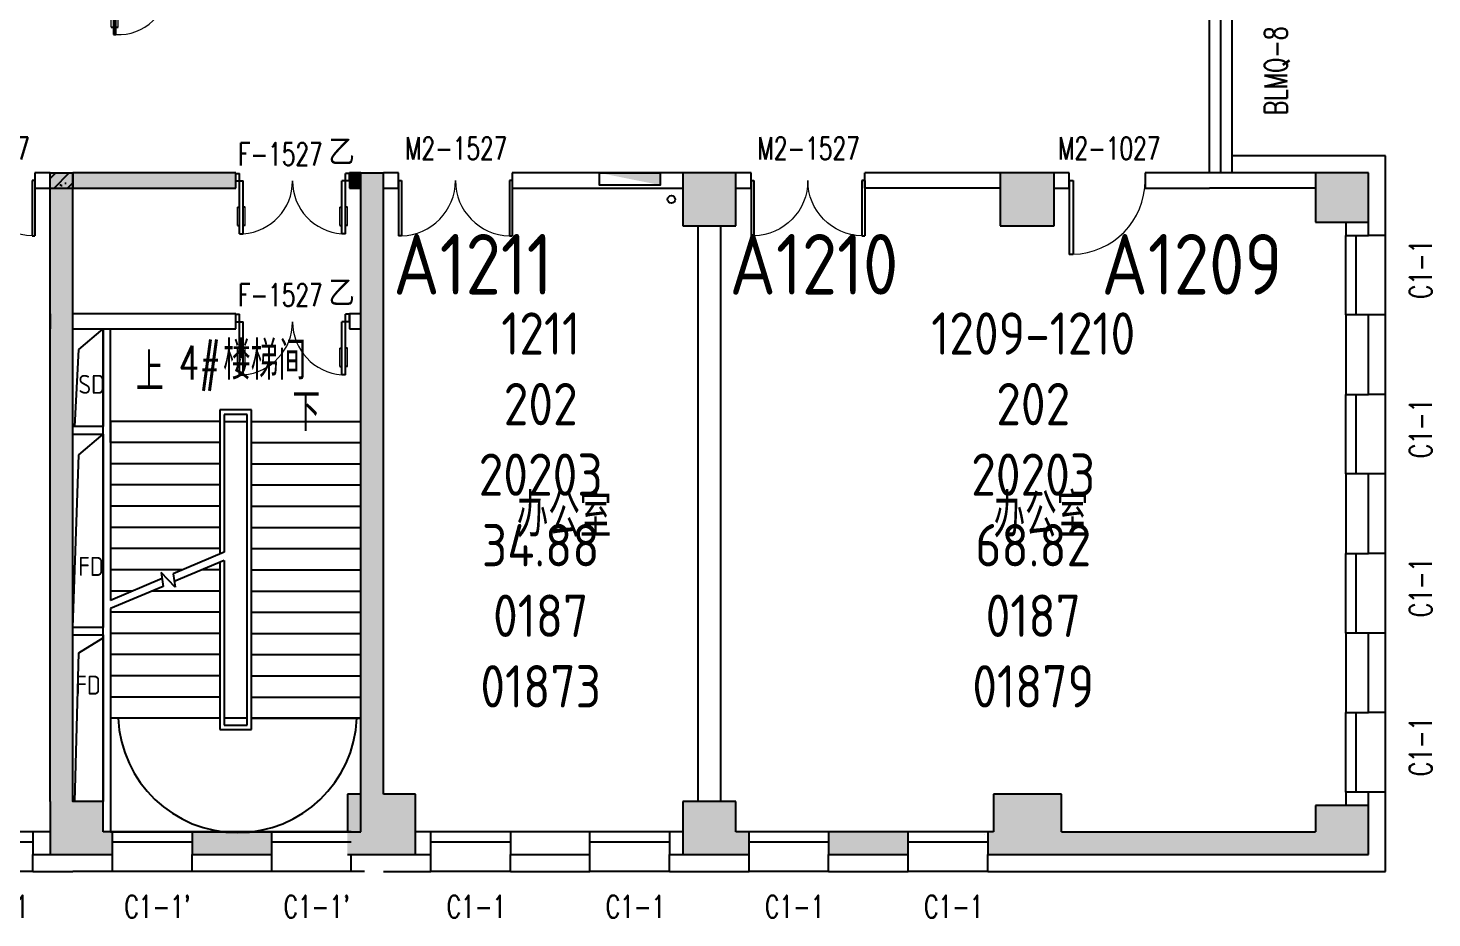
# Model space of a CAD drawing. Extents: x 1762714 to 1838512, y 310267 to 413040.
# Drawn here: x 1819986 to 1838512, y 379567 to 391316 of the extents above; entities that cross this region are included whole.
import ezdxf
from ezdxf.enums import TextEntityAlignment as Align

# ---------------------------------------------------------------- set-up
doc = ezdxf.new("R2010")
doc.units = 0
doc.header["$LTSCALE"] = 1000
doc.header["$MEASUREMENT"] = 0
for name, color, linetype in [('body', 30, 'Continuous'), ('name', 1, 'Continuous'), ('RM$', 5, 'Continuous'), ('RM$TXT', 5, 'Continuous'), ('消防', 222, 'Continuous')]:
    doc.layers.add(name, color=color, linetype=linetype)
doc.styles.add('-宋体', font='GBENOR.shx', dxfattribs={"bigfont": 'GBCBIG.shx'})
doc.styles.add('_TCH_DIM', font='SIMPLEX', dxfattribs={"bigfont": 'GBCBIG'})
doc.styles.add('_TCH_WINDOW', font='txt.shx', dxfattribs={"height": 3.5, "bigfont": 'hztxt.shx'})
doc.styles.get("Standard").update_dxf_attribs({"font": 'gbenor.shx', "bigfont": 'gbcbig.shx'})

# ---------------------------------------------------------------- blocks, each defined once
blk = doc.blocks.new('cde')
at = {"layer": '消防'}
blk.add_hatch(color=256, dxfattribs=at).paths.add_polyline_path([(-873426.7166632321, -271674.3896962288), (-874226.7166632321, -271674.3896962288), (-873426.7166632321, -271834.3896962288)])
blk.add_lwpolyline([(-874226.7166632321, -271674.3896962288), (-873426.7166632321, -271674.3896962288), (-873426.7166632321, -271834.3896962288), (-874226.7166632321, -271834.3896962288)], close=True, dxfattribs=at)
blk = doc.blocks.new('fw1')
at = {"layer": 'body'}
for p, q in [((2130576.117992153, 441598.7255563992), (2130896.233800372, 441869.8533196236)), ((2130522.940359688, 440579.8533190503), (2130576.117992153, 441598.7255563992)), ((2130896.477159505, 440579.8533190503), (2130496.477159519, 440579.8533190503)), ((2130576.117992153, 440208.7255558259), (2130896.233800372, 440479.8533190503)), ((2130496.632026659, 437929.8533190481), (2130576.117992153, 440208.7255558259)), ((2130576.361351296, 437594.9506695878), (2130896.477159505, 437789.8533184769)), ((2130523.143435055, 435629.8533179993), (2130576.361351296, 437594.9506695878)), ((2130896.680234872, 435629.8533179993), (2130496.680234886, 435629.8533179993)), ((2130896.680234872, 435629.8533179993), (2130496.680234886, 435629.8533179993))]:
    blk.add_line(p, q, dxfattribs=at)
for points in [[(2130496.428951303, 441869.8533201182), (2130896.274084148, 441869.8533201182), (2130896.261495458, 440579.8533190503), (2130496.489482406, 440579.8533190503)], [(2130496.428951303, 440479.8533195448), (2130896.274084148, 440479.8533195448), (2130896.262381095, 437929.8533190481), (2130496.632026659, 437929.8533190481)], [(2130496.632026659, 437829.8533190481), (2130896.477159505, 437829.8533190481), (2130896.464570825, 435629.8533179993), (2130496.692557773, 435629.8533179993)]]:
    blk.add_lwpolyline(points, close=True, dxfattribs=at)
at = {"layer": 'name', "style": '-宋体'}
for s, p in [('SD', (2130569.824426177, 441013.6379023389)), ('FD', (2130569.824426177, 438609.5244112324)), ('FD', (2130531.139461616, 437041.9833071227))]:
    blk.add_text(s, height=250, dxfattribs=at).set_placement(p)
blk = doc.blocks.new('$WINLIB2D$00000004')
for p, q in [((-0.5, 0.5), (0.5, 0.5)), ((-0.5, 0.2405796575893152), (0.5, 0.2405796575893152)), ((-0.4999999999999999, -0.5), (0.5, -0.5))]:
    blk.add_line(p, q)
blk = doc.blocks.new('$DorLib2D$00000001')
for p, q in [((0.45, 0.9750000000000001), (0.5000000000000002, 0.9750000000000001)), ((0.45, 0), (0.45, 0.9750000000000001)), ((0.5, 0), (0.5, 0.9750000000000001)), ((0.5, 0), (0.45, 0))]:
    blk.add_line(p, q)
at = {"lineweight": 13}
blk.add_arc((0.475, 0), 0.975, 91.4692835813538, 180, dxfattribs=at)
blk = doc.blocks.new('$DorLib2D$00000002')
for p, q in [((-0.5, -5.684341886080802e-17), (-0.5000000000000007, 0.4875)), ((-0.4750000000000007, 0.4875), (-0.5000000000000007, 0.4875)), ((-0.475, -2.842170943040401e-17), (-0.4750000000000007, 0.4875)), ((0.475, -2.842170943040401e-17), (0.4750000000000007, 0.4875)), ((0.4750000000000007, 0.4875), (0.5000000000000007, 0.4875)), ((0.5, -5.684341886080802e-17), (0.5000000000000007, 0.4875)), ((-0.5, -5.684341886080802e-17), (-0.475, -2.842170943040401e-17)), ((0.5, -5.684341886080802e-17), (0.475, -2.842170943040401e-17))]:
    blk.add_line(p, q)
at = {"lineweight": 13}
for centre, start, end in [((-0.4875, -4.263256414560601e-17), 0, 88.53071641864632), ((0.4875, -4.263256414560601e-17), 91.4692835813537, 180)]:
    blk.add_arc(centre, 0.4875, start, end, dxfattribs=at)
blk = doc.blocks.new('$DorLib2D$00000009')
at = {"lineweight": 13}
for p, q in [((0.3780038555081039, 0.7821568824082694), (0.3780038555081039, 0.6235084014994398)), ((0.4889811710523202, 0.7821568824082694), (0.4889811710523202, 0.6235084014994398))]:
    blk.add_line(p, q, dxfattribs=at)
for p, q in [((0.4128784780300046, 0.7821568824082695), (0.3780038555081039, 0.7821568824082694)), ((0.4128784780300046, 0.9052619659617922), (0.4128784780300046, 0.08070055595349494)), ((0.4541065485304194, 0.9052619659617922), (0.4128784780300046, 0.9052619659617922)), ((0.4541065485304194, 0.08070055595349494), (0.4541065485304194, 0.9052619659617922)), ((0.4889811710523202, 0.7821568824082694), (0.4541065485304194, 0.7821568824082695)), ((0.4128784780300046, 0.6235084014994399), (0.3780038555081039, 0.6235084014994398)), ((0.4889811710523202, 0.6235084014994398), (0.4541065485304194, 0.6235084014994399)), ((-0.4941390729791224, 0.08070055595349494), (-0.4529110024787076, 0.08070055595349494)), ((-0.4941390729791224, -0.001755585047334795), (-0.4941390729791224, 0.08070055595349494)), ((-0.4529110024787076, 0.08070055595349494), (-0.4529110024787076, 0.03947248545308008)), ((-0.4529110024787076, 0.03947248545308008), (-0.4116829319782927, 0.03947248545308008)), ((-0.4116829319782927, 0.03947248545308008), (-0.4116829319782927, -0.001755585047334795)), ((0.4128784780300046, 0.08070055595349494), (0.4541065485304194, 0.08070055595349494)), ((0.4541065485304194, 0.03947248545308008), (0.4128784780300046, 0.03947248545308008)), ((0.4128784780300046, 0.03947248545308008), (0.4128784780300046, -0.001755585047334795)), ((0.4953346190308343, 0.08070055595349494), (0.4541065485304194, 0.08070055595349494)), ((0.4541065485304194, 0.08070055595349494), (0.4541065485304194, 0.03947248545308008)), ((0.4953346190308343, -0.001755585047334795), (0.4953346190308343, 0.08070055595349494)), ((-0.4941390729791224, -0.001755585047334795), (-0.4941390729791224, -0.001755585047334795)), ((-0.4116829319782927, -0.001755585047334795), (-0.4941390729791224, -0.001755585047334795)), ((0.4128784780300046, -0.001755585047334795), (0.4953346190308343, -0.001755585047334795)), ((0.4953346190308343, -0.001755585047334795), (0.4953346190308343, -0.001755585047334795))]:
    blk.add_line(p, q)
blk.add_arc((0.3716497624938499, 0.08173193500353383), 0.8245614100082972, 87.13397114007623, 180.0716668053313, dxfattribs=at)
blk = doc.blocks.new('$DorLib2D$00000011')
at = {"lineweight": 13}
for p, q in [((-0.4833333268732257, 0.3962051976975873), (-0.4833333268732233, 0.2345635206386193)), ((-0.41666666020649, 0.3962051976975873), (-0.41666666020649, 0.2345635206386193)), ((0.4166666731276766, 0.3962051976975873), (0.4166666731276741, 0.2345635206386193)), ((0.4833333397944098, 0.3962051976975873), (0.4833333397944074, 0.2345635206386193))]:
    blk.add_line(p, q, dxfattribs=at)
for p, q in [((-0.4833333268732257, 0.3962051976975873), (-0.466666660206538, 0.3962051976975872)), ((-0.4666666602065375, 0.4708801651422996), (-0.46666666020654, -0.06245316819156697)), ((-0.4666666602065375, 0.4708801651422996), (-0.4333333268731733, 0.4708801651422999)), ((-0.4333333268731733, 0.4708801651422999), (-0.4333333268731709, 0.004213498475166344)), ((-0.41666666020649, 0.3962051976975873), (-0.4333333268731729, 0.3962051976975873)), ((0.4166666731276766, 0.3962051976975873), (0.4333333397943595, 0.3962051976975873)), ((0.4333333397943598, 0.4708801651422999), (0.4333333397943574, 0.004213498475166344)), ((0.4666666731277241, 0.4708801651422996), (0.4333333397943598, 0.4708801651422999)), ((0.4666666731277241, 0.4708801651422996), (0.4666666731277265, -0.06245316819156697)), ((0.4833333397944098, 0.3962051976975873), (0.4666666731277244, 0.3962051976975872)), ((-0.4833333268732233, 0.2345635206386193), (-0.4666666602065386, 0.2345635206386192)), ((-0.41666666020649, 0.2345635206386193), (-0.4333333268731721, 0.2345635206386192)), ((0.4166666731276741, 0.2345635206386193), (0.4333333397943586, 0.2345635206386192)), ((0.4833333397944074, 0.2345635206386193), (0.4666666731277251, 0.2345635206386192)), ((-0.4999999935399067, 0.004213498475166344), (-0.4333333268731709, 0.004213498475166344)), ((-0.4999999935399042, 0.004213498475176044), (-0.4999999935399067, -0.06245316819156697)), ((0.5000000064610932, 0.004213498475166344), (0.4333333397943574, 0.004213498475166344)), ((0.5000000064610907, 0.004213498475176044), (0.5000000064610932, -0.06245316819156697)), ((-0.4999999935399067, -0.06245316819156697), (-0.46666666020654, -0.06245316819156697)), ((0.5000000064610932, -0.06245316819156697), (0.4666666731277265, -0.06245316819156697))]:
    blk.add_line(p, q)
for centre, start, end in [((-0.46666666020654, 0.004213498475166344), 0, 85.90395624184767), ((0.4666666731277265, 0.004213498475166344), 94.09604375815232, 180)]:
    blk.add_arc(centre, 0.4666666666671332, start, end, dxfattribs=at)

msp = doc.modelspace()

# ---------------------------------------------------------------- hatches: boundary and pattern name
at = {"layer": 'body'}
h = msp.add_hatch(dxfattribs=at)
h.set_pattern_fill('钢筋混凝土', color=256, scale=50, style=0)
h.set_pattern_definition([(45, (0, 252673.2525773842), (-88.38834764831843, 88.38834764831844), []), (49.99999999999999, (0, 252673.2525773842), (358.6300913003767, -31.37606749129755), [37.5, -412.5]), (355, (0, 252673.2525773842), (-69.3756668065, 376.0960668500059), [30, -330]), (100.4514, (29.88584, 252670.6379073842), (289.2546908570108, 344.7197710304768), [31.870095, -350.571056]), (46.18420000000001, (0, 252773.2525773842), (533.6205243128222, -82.75950716450905), [56.25, -618.75]), (96.6356, (44.4683725, 252766.3559238842), (467.3313527743517, 487.0589354502209), [47.805144, -525.8565]), (351.1842, (0, 252773.2525773842), (467.3309725668136, 487.0593004626623), [45, -495]), (21, (50, 252748.2525773842), (298.4535260592309, -201.3094453326694), [37.5, -412.5]), (326.0000000000001, (50, 252748.2525773842), (121.6576659607909, 362.5750225234265), [30, -330]), (71.4514, (74.8711165, 252731.4767743842), (420.111314290745, 161.2652483549762), [31.870095, -350.571056]), (37.50000000000001, (0, 252673.2525773842), (6.079927658645334, 166.4469269156558), [0, -326, 0, -335, 0, -331.25]), (7.499999999999999, (0, 252673.2525773842), (131.5347687210743, 197.2058559411801), [0, -191, 0, -318.5, 0, -126.25]), (327.5, (-111.5, 252673.2525773842), (266.9112180862045, -11.2774358671899), [0, -125, 0, -390, 0, -517.5]), (317.5, (-161.5, 252673.2525773842), (291.5930846711931, 50.05249116615882), [0, -162.5, 0, -259, 0, -367.5])])
h.paths.add_polyline_path([(1820575.565563876, 389203.4190350764), (1820575.565563878, 389403.4190350472), (1820275.565563878, 389403.4190350472), (1820275.565563876, 389203.4190350764)])
for points in [[(1820275.56556387, 387443.4112221176), (1820575.56556387, 387443.4112221176), (1820575.56556387, 389403.4112223287), (1820275.56556387, 389403.4112223287)], [(1820575.565563851, 389203.4112223297), (1822725.565563965, 389203.4112223318), (1822725.565563965, 389403.4112223305), (1820575.565563851, 389403.4112223297)], [(1824375.565563875, 389403.4112223288), (1824225.565564003, 389403.4112223302), (1824225.565564003, 389203.4112223315), (1824375.565563875, 389203.4112223288)], [(1824375.565563872, 381203.4229417723), (1824675.565563872, 381203.4229417723), (1824675.565563876, 389403.4190351096), (1824375.565563879, 389403.4190351096)], [(1828625.565563785, 388703.4034096688), (1829325.565563785, 388703.4034096688), (1829325.565563785, 389403.4112221684), (1828625.565563785, 389403.4112221684)], [(1832816.044009038, 388703.4034101219), (1833525.565564012, 388703.4034101219), (1833525.565564012, 389403.4190351384), (1832816.044009038, 389403.4190351384)], [(1836975.596813993, 388753.4190355917), (1837675.565563993, 388753.4190355917), (1837675.565563993, 389403.4190350712), (1836975.596813993, 389403.4190350712)], [(1820275.56556387, 387343.4112221176), (1820575.56556387, 387343.4112221176), (1820575.56556387, 387443.4112221176), (1820275.56556387, 387443.4112221176)], [(1820275.56556414, 381103.4112225747), (1820575.56556387, 381103.4112225747), (1820575.56556387, 387343.4112221176), (1820275.56556387, 387343.4112221176)], [(1820275.56556414, 380403.4112217956), (1820975.565564021, 380403.4112217956), (1820975.565564021, 381103.4112225747), (1820275.56556414, 381103.4112225747)], [(1824200.534313866, 380403.4190351398), (1825100.534313866, 380403.4190351398), (1825100.534313866, 381203.4229417723), (1824200.534313866, 381203.4229417723)], [(1828625.565563886, 380403.4112223383), (1829325.565563886, 380403.4112223383), (1829325.565563886, 381103.4034098374), (1828625.565563886, 381103.4034098374)], [(1832725.549938866, 380403.4034101219), (1833625.549938866, 380403.4034101219), (1833625.549938866, 381203.4229417723), (1832725.549938866, 381203.4229417723)], [(1836975.596813993, 380403.4190350726), (1837675.565563993, 380403.4190350726), (1837675.565563993, 381053.4190355854), (1836975.596813993, 381053.4190355854)], [(1820975.565564021, 380703.4346608009), (1820975.565564021, 380403.4346608008), (1821100.565563965, 380403.4346608002), (1821100.565563965, 380703.4346608003)], [(1823200.565563914, 380703.4346608003), (1822150.565563965, 380703.4346608003), (1822150.565563965, 380403.4346608002), (1823200.565563914, 380403.4346608002)], [(1829325.565563886, 380703.4190350769), (1829325.565563886, 380403.4190350759), (1829500.565564118, 380403.4190350755), (1829500.565564118, 380703.419035077)], [(1830550.565564117, 380403.4190350755), (1831600.565564041, 380403.4190350756), (1831600.565564041, 380703.419035077), (1830550.565564117, 380703.419035077)], [(1832725.549938866, 380403.4190350758), (1832725.549938866, 380703.419035077), (1832650.565564041, 380703.419035077), (1832650.565564041, 380403.4190350756)], [(1836975.596813993, 380403.4190350726), (1836975.596813993, 380703.4190350767), (1833625.549938866, 380703.4190350767), (1833625.549938866, 380403.4190350767)]]:
    msp.add_hatch(color=256, dxfattribs=at).paths.add_polyline_path(points)

# ---------------------------------------------------------------- linework, layer by layer
for p, q in [((1835575.565564, 389403.4190351401), (1835575.565564, 391803.419035078)), ((1835725.565564003, 389403.4190351383), (1835725.565564003, 391803.419035078)), ((1835875.565563995, 389403.4190351366), (1835875.565563995, 391803.419035078)), ((1837900.56556398, 389628.4190351157), (1835875.565563995, 389628.419035139)), ((1837900.56556398, 388578.4190354632), (1837900.56556398, 389628.4190351157)), ((1820275.565563876, 389403.4190350743), (1820075.565563889, 389403.4190350758)), ((1820075.565563889, 389403.4190350758), (1820075.565563889, 389203.4190350767)), ((1820275.565563876, 389203.4190350764), (1820275.565563878, 389403.4190350472)), ((1820275.565563878, 389403.4190350472), (1820575.565563878, 389403.4190350472)), ((1820275.56556387, 387443.4112221176), (1820275.56556387, 389403.4112223287)), ((1820275.56556387, 389403.4112223287), (1820575.56556387, 389403.4112223287)), ((1820575.565563876, 389203.4190350764), (1820575.565563878, 389403.4190350472)), ((1820575.56556387, 387443.4112221176), (1820575.56556387, 389403.4112223287)), ((1822725.565563965, 389403.4112223305), (1820575.565563851, 389403.4112223297)), ((1820575.565563851, 389403.4112223297), (1820575.565563851, 389203.4112223297)), ((1822725.565563965, 389203.4112223318), (1822725.565563965, 389403.4112223305)), ((1824375.565563875, 389403.4112223288), (1824225.565564003, 389403.4112223302)), ((1824225.565564003, 389403.4112223302), (1824225.565564003, 389203.4112223315)), ((1824375.565563873, 381203.4229417641), (1824375.565563879, 389403.4190351096)), ((1824375.565563879, 389403.4190351096), (1824675.565563876, 389403.4190351096)), ((1824375.565563875, 389203.4112223288), (1824375.565563875, 389403.4112223288)), ((1824875.565563851, 389403.4190351081), (1824675.565563876, 389403.4190351096)), ((1824675.565563871, 381203.4229417641), (1824675.565563876, 389403.4190351096)), ((1824875.565563851, 389203.4190351076), (1824875.565563851, 389403.4190351081)), ((1828625.565563796, 389403.4190351123), (1826375.56556385, 389403.4190351082)), ((1826375.56556385, 389403.4190351082), (1826375.56556385, 389203.4190351089)), ((1829325.565563785, 389403.4112221684), (1828625.565563785, 389403.4112221684)), ((1828625.565563785, 389403.4112221684), (1828625.565563785, 388703.4034096688)), ((1829325.565563785, 388703.4034096688), (1829325.565563785, 389403.4112221684)), ((1829526.049497974, 389403.4112220568), (1829325.565563949, 389403.4112220724)), ((1829526.049497974, 389203.4112220568), (1829526.049497974, 389403.4112220568)), ((1832816.044009058, 389403.4190351664), (1831026.049497987, 389403.4190350749)), ((1831026.049497987, 389203.4190350758), (1831026.049497987, 389403.4190350749)), ((1833525.565564012, 389403.4190351384), (1832816.044009038, 389403.4190351384)), ((1832816.044009038, 389403.4190351384), (1832816.044009038, 388703.4034101219)), ((1833726.049498051, 389403.4190351593), (1833525.565563997, 389403.4190351553)), ((1833525.565564012, 388703.4034101219), (1833525.565564012, 389403.4190351384)), ((1833726.049498049, 389203.4190351623), (1833726.049498051, 389403.4190351593)), ((1835575.565563999, 389403.419035134), (1834726.049498013, 389403.4190351479)), ((1834726.049498013, 389403.4190351479), (1834726.049498011, 389203.4190351507)), ((1836975.596814015, 389403.419035124), (1835575.565563999, 389403.419035134)), ((1837675.565563993, 389403.4190350712), (1836975.596813993, 389403.4190350712)), ((1836975.596813993, 389403.4190350712), (1836975.596813993, 388753.4190355917)), ((1837675.565563993, 388753.4190355917), (1837675.565563993, 389403.4190350712)), ((1820075.565563889, 389203.4190350767), (1820275.565563876, 389203.4190350764)), ((1820275.565563876, 389203.4190350764), (1820575.565563876, 389203.4190350764)), ((1820575.565563851, 389203.4112223297), (1822725.565563965, 389203.4112223318)), ((1824225.565564003, 389203.4112223315), (1824375.565563875, 389203.4112223288)), ((1824675.565563876, 389203.4190351064), (1824875.565563851, 389203.4190351076)), ((1826375.56556385, 389203.4190351089), (1828625.565563796, 389203.4190351076)), ((1829325.565563949, 389203.4112220527), (1829526.049497974, 389203.4112220568)), ((1832816.044009058, 389203.4190351655), (1831026.049497987, 389203.4190350758)), ((1833525.565563997, 389203.419035169), (1833726.049498049, 389203.4190351623)), ((1834726.049498011, 389203.4190351507), (1835575.565563997, 389203.419035134)), ((1836975.596814015, 389203.4190351015), (1835575.565563997, 389203.419035134)), ((1828625.565563785, 388703.4034096688), (1829325.565563785, 388703.4034096688)), ((1828825.565563785, 388703.4034096668), (1828825.565563886, 381103.4034098354)), ((1829125.565563785, 388703.4034096708), (1829125.565563886, 381103.4034098394)), ((1832816.044009038, 388703.4034101219), (1833525.565564012, 388703.4034101219)), ((1836975.596813993, 388753.4190355917), (1837675.565563993, 388753.4190355917)), ((1837375.565563984, 388753.4190356161), (1837375.56556398, 388578.4190354632)), ((1837675.565563983, 388578.4190354632), (1837675.565563997, 388753.4190356161)), ((1837375.56556398, 388578.4190354632), (1837675.565563983, 388578.4190354632)), ((1837900.56556398, 388578.4190354632), (1837675.565563981, 388578.4190354632)), ((1820275.565563933, 387543.4112221176), (1820275.565563965, 387543.4112222111)), ((1820275.565563933, 387543.4112221176), (1820275.565563933, 387343.4112221176)), ((1820275.56556387, 387343.4112221176), (1820275.56556387, 387443.4112221176)), ((1822725.565563965, 387543.4112221255), (1820575.565563965, 387543.411222118)), ((1820575.56556387, 387343.4112221176), (1820575.56556387, 387443.4112221176)), ((1822725.565563965, 387343.4112221195), (1822725.565563965, 387543.4112221255)), ((1824375.565563875, 387543.4112221176), (1824225.565563965, 387543.4112221254)), ((1824225.565563965, 387543.4112221254), (1824225.565563965, 387343.4112221192)), ((1824375.565563875, 387343.4112221176), (1824375.565563875, 387543.4112221176)), ((1837675.565563983, 387528.4190354632), (1837375.56556398, 387528.4190354632)), ((1837375.56556398, 387528.4190354632), (1837375.56556398, 386478.4190354887)), ((1837675.565563983, 386478.4190354887), (1837675.565563983, 387528.4190354632)), ((1837900.56556398, 387528.4190354632), (1837675.565563981, 387528.4190354632)), ((1837900.56556398, 386478.4190354887), (1837900.56556398, 387528.4190354632)), ((1820275.565563871, 381103.4112225669), (1820275.56556387, 387343.4112221176)), ((1820275.565563933, 387343.4112221176), (1820275.565563965, 387343.4112219963)), ((1820575.565563866, 381103.4112225669), (1820575.56556387, 387343.4112221176)), ((1820575.565563965, 387343.4112221182), (1822725.565563965, 387343.4112221195)), ((1820975.454001488, 380703.4346600425), (1820975.370412949, 387343.4112205836)), ((1821075.626094891, 385843.4034089929), (1821075.626094899, 387343.4112215637)), ((1821075.626094899, 385843.4034080526), (1821075.626094907, 387343.4112206234)), ((1821075.626094901, 385843.4034080132), (1821075.626094908, 387343.4112205839)), ((1824225.565563965, 387343.4112221192), (1824375.565563875, 387343.4112221176)), ((1837375.56556398, 386478.4190354887), (1837675.565563983, 386478.4190354887)), ((1837900.56556398, 386478.4190354887), (1837675.565563981, 386478.4190354887)), ((1822935.565563874, 386273.4112217387), (1822515.56556387, 386273.4112217386)), ((1822515.56556387, 386273.4112217386), (1822515.565563864, 384370.9521538654)), ((1822935.565563875, 382053.4112218124), (1822935.565563874, 386273.4112217387)), ((1821075.56556387, 386123.4112217722), (1821075.565563872, 383759.0279582911)), ((1822515.565563864, 386123.4112217789), (1821075.56556387, 386123.4112217722)), ((1822875.565563868, 386213.4112217386), (1822575.565563875, 386213.4112217386)), ((1822575.565563875, 386213.4112217386), (1822575.565563876, 384396.4489953525)), ((1822575.56556387, 386123.4112217727), (1822575.565563871, 384396.4489953504)), ((1822575.56556387, 386123.4112217727), (1822875.565563872, 386123.4112217728)), ((1822875.56556387, 382113.4112218123), (1822875.565563868, 386213.4112217386)), ((1822875.565563872, 382203.4112217728), (1822875.565563872, 386123.4112217728)), ((1822935.565563876, 386123.4112217731), (1824375.565563872, 386123.4112217728)), ((1824375.565563872, 382203.4112217728), (1824375.565563872, 386123.4112217728)), ((1822515.565563864, 385843.4112217585), (1821075.56556387, 385843.4112217722)), ((1822935.565563876, 385843.4112217731), (1824375.565563872, 385843.4112217728)), ((1822515.565563864, 385563.4112217586), (1821075.56556387, 385563.4112217722)), ((1822935.565563876, 385563.4112217731), (1824375.565563872, 385563.4112217728)), ((1837675.565563983, 385428.4190354632), (1837375.56556398, 385428.4190354632)), ((1837375.56556398, 385428.4190354632), (1837375.56556398, 384378.4190354632)), ((1837675.565563983, 384378.4190354632), (1837675.565563983, 385428.4190354632)), ((1837900.56556398, 385428.4190354632), (1837675.565563981, 385428.4190354632)), ((1837900.56556398, 384378.4190354632), (1837900.56556398, 385428.4190354632)), ((1822515.565563864, 385283.4112217585), (1821075.56556387, 385283.4112217722)), ((1822935.565563876, 385283.4112217731), (1824375.565563872, 385283.4112217728)), ((1822515.565563864, 385003.4112217789), (1821075.565563871, 385003.4112217722)), ((1822935.565563876, 385003.4112217731), (1824375.565563872, 385003.4112217728)), ((1822515.565563864, 384723.4112217789), (1821075.565563871, 384723.4112217722)), ((1822935.565563877, 384723.4112217731), (1824375.565563872, 384723.4112217728)), ((1822515.565563864, 384443.4112217788), (1821075.565563871, 384443.4112217722)), ((1822935.565563877, 384443.4112217731), (1824375.565563872, 384443.4112217728)), ((1822575.565563872, 384396.4489953495), (1821901.022676987, 384109.8037776872)), ((1822575.565563872, 384287.7944852355), (1821915.47197738, 384007.2894595914)), ((1822515.565563864, 384262.2976437526), (1822515.565563871, 382053.4112218122)), ((1822575.565563871, 384287.7944852386), (1822575.565563872, 382203.4112217727)), ((1822575.565563876, 384287.7944852407), (1822575.565563876, 382113.4112218122)), ((1837375.56556398, 384378.4190354632), (1837675.565563983, 384378.4190354632)), ((1837900.56556398, 384378.4190354632), (1837675.565563981, 384378.4190354632)), ((1822027.173465013, 384163.4112217739), (1821075.565563871, 384163.4112217722)), ((1821754.025919199, 384047.3378938258), (1821075.565563871, 383759.0279582995)), ((1821925.92627017, 383933.1187601204), (1821742.408683633, 384129.7593918041)), ((1821742.408683633, 384129.7593918041), (1821768.475219592, 383944.823575729)), ((1821901.022676987, 384109.8037776872), (1821925.92627017, 383933.1187601204)), ((1822515.565563864, 384163.4112217789), (1822282.862806441, 384163.4112217752)), ((1822935.565563877, 384163.4112217731), (1824375.565563872, 384163.4112217728)), ((1821768.475219592, 383944.823575729), (1821075.565563871, 383650.373448175)), ((1821368.268321361, 383883.4112217751), (1821075.565563871, 383883.4112217722)), ((1822515.565563865, 383883.4112217788), (1821623.957662756, 383883.4112217763)), ((1822935.565563877, 383883.4112217731), (1824375.565563872, 383883.4112217728)), ((1821075.565563872, 383650.3734481893), (1821075.565563872, 382203.4112217722)), ((1822515.565563865, 383603.4112217585), (1821075.565563871, 383603.4112217722)), ((1822935.565563877, 383603.4112217731), (1824375.565563872, 383603.4112217728)), ((1822515.565563865, 383323.4112217585), (1821075.565563871, 383323.4112217722)), ((1822935.565563877, 383323.4112217731), (1824375.565563872, 383323.4112217728)), ((1837675.565563983, 383328.4190354632), (1837375.56556398, 383328.4190354632)), ((1837375.56556398, 383328.4190354632), (1837375.56556398, 382278.4190354632)), ((1837675.565563983, 382278.4190354632), (1837675.565563983, 383328.4190354632)), ((1837900.56556398, 383328.4190354632), (1837675.565563981, 383328.4190354632)), ((1837900.56556398, 382278.4190354632), (1837900.56556398, 383328.4190354632)), ((1822515.565563865, 383043.4112217789), (1821075.565563871, 383043.4112217722)), ((1822935.565563877, 383043.4112217731), (1824375.565563872, 383043.4112217728)), ((1822515.565563865, 382763.4112217789), (1821075.565563871, 382763.4112217722)), ((1822935.565563877, 382763.4112217731), (1824375.565563872, 382763.4112217728)), ((1822515.565563865, 382483.4112217789), (1821075.565563872, 382483.4112217722)), ((1822935.565563878, 382483.4112217731), (1824375.565563872, 382483.4112217728)), ((1822515.565563865, 382203.4112217789), (1821075.565563872, 382203.4112217722)), ((1821075.565563872, 382203.4112217722), (1821075.565563872, 380703.4112217722)), ((1822515.565563865, 382203.4112217705), (1821075.565563872, 382203.4112217722)), ((1822875.565563874, 382203.4112217678), (1822575.565563877, 382203.4112217705)), ((1822935.565563878, 382203.4112217731), (1824375.565563872, 382203.4112217728)), ((1824375.565563872, 382203.4112217734), (1822935.565563878, 382203.4112217679)), ((1824375.565563872, 380703.4112217734), (1824375.565563872, 382203.4112217734)), ((1837375.56556398, 382278.4190354632), (1837675.565563983, 382278.4190354632)), ((1837900.56556398, 382278.4190354632), (1837675.565563981, 382278.4190354632)), ((1822515.565563871, 382053.4112218122), (1822935.565563875, 382053.4112218124)), ((1822575.565563876, 382113.4112218122), (1822875.56556387, 382113.4112218123)), ((1820275.56556414, 381103.4112225747), (1820275.56556412, 380934.3029552513)), ((1820975.565564021, 381103.4112225747), (1820575.565563869, 381103.4112225669)), ((1820975.565563995, 380703.4346608053), (1820975.565564021, 381103.4112225747)), ((1824375.565563873, 381203.4229417641), (1824200.534313866, 381203.4229417723)), ((1824200.534313866, 381203.4229417723), (1824200.534313852, 380703.4346607975)), ((1825100.534313866, 381203.4229417723), (1824675.565563874, 381203.4229417641)), ((1825100.534313866, 380403.4190351398), (1825100.534313866, 381203.4229417723)), ((1829325.565563886, 381103.4034098374), (1828625.565563886, 381103.4034098374)), ((1828625.565563886, 381103.4034098374), (1828625.565563886, 380403.4112223383)), ((1829325.565563861, 380703.4190350763), (1829325.565563886, 381103.4034098374)), ((1833625.549938866, 381203.4229417723), (1832725.549938866, 381203.4229417723)), ((1832725.549938866, 381203.4229417723), (1832725.549938869, 380703.4190350815)), ((1833625.549938838, 380703.4190350783), (1833625.549938866, 381203.4229417723)), ((1837675.565563983, 381228.4190354632), (1837375.56556398, 381228.4190354632)), ((1837375.56556398, 381228.4190354632), (1837375.565563958, 381053.4190356238)), ((1837675.56556401, 381053.4190356238), (1837675.565563983, 381228.4190354632)), ((1837900.56556398, 381228.4190354632), (1837675.565563981, 381228.4190354632)), ((1837900.56556398, 380178.4190350737), (1837900.56556398, 381228.4190354632)), ((1820275.56556412, 380934.3029552513), (1820275.56556414, 380403.4112217956)), ((1837675.565563993, 381053.4190355854), (1836975.596813993, 381053.4190355854)), ((1836975.596813993, 381053.4190355854), (1836975.596813962, 380703.4190350758)), ((1837675.565563993, 380403.4190350726), (1837675.565563993, 381053.4190355854)), ((1820275.56556412, 380703.419035083), (1820050.565564041, 380703.4190350744)), ((1820050.565564041, 380703.4190350744), (1820050.565564041, 380403.4190350774)), ((1821100.565563965, 380703.4346608003), (1820975.565563995, 380703.4346607961)), ((1821075.565563872, 380703.4112217722), (1824375.565563872, 380703.4112217734)), ((1821100.565563965, 380403.4346608002), (1821100.565563965, 380703.4346608003)), ((1823200.565563914, 380703.4346608003), (1822150.565563965, 380703.4346608003)), ((1822150.565563965, 380703.4346608003), (1822150.565563965, 380403.4346608002)), ((1823200.565563914, 380403.4346608002), (1823200.565563914, 380703.4346608003)), ((1825300.565564245, 380703.4190350762), (1825100.534313841, 380703.4190350953)), ((1825300.565564245, 380403.4190350746), (1825300.565564245, 380703.4190350762)), ((1827400.565564194, 380703.4190350763), (1826350.56556427, 380703.4190350763)), ((1826350.56556427, 380703.4190350763), (1826350.56556427, 380403.4190350747)), ((1827400.565564194, 380403.4190350747), (1827400.565564194, 380703.4190350763)), ((1828625.565563903, 380703.4190350721), (1828450.565564194, 380703.4190350763)), ((1828450.565564194, 380703.4190350763), (1828450.565564194, 380403.4190350747)), ((1829500.565564118, 380703.419035077), (1829325.565563861, 380703.4190351)), ((1829500.565564118, 380403.4190350755), (1829500.565564118, 380703.419035077)), ((1831600.565564041, 380703.419035077), (1830550.565564117, 380703.419035077)), ((1830550.565564117, 380703.419035077), (1830550.565564117, 380403.4190350755)), ((1831600.565564041, 380403.4190350756), (1831600.565564041, 380703.419035077)), ((1832725.549938869, 380703.4190350532), (1832650.565564041, 380703.419035077)), ((1832650.565564041, 380703.419035077), (1832650.565564041, 380403.4190350756)), ((1833625.549938838, 380703.4190350816), (1836975.596813962, 380703.4190350695)), ((1820050.565564041, 380403.4190350774), (1820275.56556412, 380403.4190350981)), ((1820050.565564041, 380178.4190350788), (1820050.565564041, 380403.4190350766)), ((1820275.56556414, 380403.4112217956), (1820975.565564021, 380403.4112217956)), ((1820975.565563995, 380403.4346608099), (1821100.565563965, 380403.4346608002)), ((1820975.565564021, 380403.4112217956), (1820975.565563995, 380403.4346608017)), ((1821100.565563965, 380178.4346608061), (1821100.565563965, 380403.4346608031)), ((1822150.565563965, 380403.4346608002), (1823200.565563914, 380403.4346608002)), ((1822150.565563965, 380178.4346608061), (1822150.565563965, 380403.4346608031)), ((1823200.565563914, 380178.4346608061), (1823200.565563914, 380403.4346608031)), ((1824200.534313852, 380403.4346607964), (1824200.534313866, 380403.4190351398)), ((1824200.534313866, 380403.4190351398), (1825100.534313866, 380403.4190351398)), ((1824250.565563914, 380178.4346608061), (1824250.565563956, 380403.4190351411)), ((1825100.534313841, 380403.4190350866), (1825300.565564245, 380403.4190350746)), ((1825300.565564245, 380178.4190350716), (1825300.565564245, 380403.4190350766)), ((1826350.56556427, 380403.4190350747), (1827400.565564194, 380403.4190350747)), ((1826350.56556427, 380178.4190350716), (1826350.56556427, 380403.4190350766)), ((1827400.565564194, 380178.4190350717), (1827400.565564194, 380403.4190350766)), ((1828450.565564194, 380403.4190350747), (1828625.565563903, 380403.419035051)), ((1828450.565564194, 380178.4190350717), (1828450.565564194, 380403.4190350766)), ((1828625.565563886, 380403.4112223383), (1828625.579206829, 380403.4112223602)), ((1828625.579206829, 380403.4112223602), (1829325.565563886, 380403.4112223383)), ((1829325.565563861, 380403.4190350952), (1829500.565564118, 380403.4190350755)), ((1829500.565564118, 380178.4190350799), (1829500.565564118, 380403.4190350767)), ((1830550.565564117, 380403.4190350755), (1831600.565564041, 380403.4190350756)), ((1830550.565564117, 380178.4190350799), (1830550.565564117, 380403.4190350767)), ((1831600.565564041, 380178.4190350799), (1831600.565564041, 380403.4190350767)), ((1832650.565564041, 380403.4190350756), (1832725.549938869, 380403.4190350342)), ((1832650.565564041, 380178.4190350799), (1832650.565564041, 380403.4190350767)), ((1832725.549938869, 380403.4190350799), (1832725.549938866, 380403.4034101219)), ((1832725.549938866, 380403.4034101219), (1833625.549938866, 380403.4034101219)), ((1833625.549938866, 380403.4034101219), (1833625.549938838, 380403.4190350706)), ((1833625.549938838, 380403.4190350749), (1836975.596813962, 380403.4190350736)), ((1836975.596813993, 380403.4190350726), (1837675.565563993, 380403.4190350726)), ((1820050.565564041, 380178.4190350788), (1820575.56556398, 380178.4190350766)), ((1821100.565563965, 380178.4346608061), (1820575.565563879, 380178.4346608031)), ((1823200.565563914, 380178.4346608061), (1822150.565563965, 380178.4346608061)), ((1824425.56556398, 380178.4346608031), (1824250.565563914, 380178.4346608061)), ((1824675.565563706, 380178.4190350766), (1825300.565564245, 380178.4190350716)), ((1826350.56556427, 380178.4190350716), (1827400.565564194, 380178.4190350717)), ((1828450.565564194, 380178.4190350717), (1828975.565563785, 380178.4190350766)), ((1828975.565563785, 380178.4190350766), (1829500.565564118, 380178.4190350799)), ((1830550.565564117, 380178.4190350799), (1831600.565564041, 380178.4190350799)), ((1832650.565564041, 380178.4190350799), (1833175.549938866, 380178.4190350767)), ((1833175.549938866, 380178.4190350767), (1837900.56556398, 380178.4190350737))]:
    msp.add_line(p, q, dxfattribs=at)
for points in [[(1821566.902053293, 386274.5053675298, 0, 0, 0), (1821566.902053293, 385191.8451652214, 120, 0, 0), (1821566.902053293, 384741.8451652214, 0, 0, 0)], [(1823616.902053295, 385843.4112217724, 0, 0, 0), (1823616.902053294, 381515.0443785439, 0, 0, 0), (1821466.902053294, 381515.0443785439, 0, 0, 0), (1821466.902053294, 383900.9216853643, 120, 0, 0), (1821466.902053294, 384350.9216853643, 0, 0, 0)]]:
    msp.add_lwpolyline(points, format="xyseb", dxfattribs=at)
at = {"layer": 'body', "linetype": 'Continuous'}
msp.add_arc((1822750.565563876, 382270.3855113044), 1576.423342710419, 182.4349420193413, 357.5650579739826, dxfattribs=at)
at = {"layer": 'RM$', "const_width": 1}
for points in [[(1812475.565564186, 389203.4112220527), (1812475.565564022, 388703.4034095729), (1812275.565564021, 388703.4034095729), (1812275.565564022, 381103.4112227736), (1812475.565564022, 381103.4112227736), (1812475.565564056, 380703.4190350038), (1820275.565564129, 380703.419035083), (1820275.565563876, 389203.4190350764)], [(1824675.565563876, 389203.4190351064), (1824675.565563874, 381203.4229417641), (1825100.534313866, 381203.4229417723), (1825100.534313841, 380703.4190350953), (1828625.565563886, 380703.4190350721), (1828625.565563886, 381103.4034098374), (1828825.565563886, 381103.4034098374), (1828825.565563785, 388703.4034096688), (1828625.565563785, 388703.4034096688), (1828625.565563785, 389203.4190351076)], [(1829325.565563949, 389203.4112220527), (1829325.565563785, 388703.4034096688), (1829125.565563785, 388703.4034096688), (1829125.565563886, 381103.4034098394), (1829325.565563886, 381103.4034098374), (1829325.565563861, 380703.4190351), (1832725.549938869, 380703.4190350815), (1832725.549938866, 381203.4229417723), (1833625.549938866, 381203.4229417723), (1833625.549938838, 380703.4190350816), (1836975.596813962, 380703.4190350695), (1836975.596813993, 381053.4190355854), (1837375.565563958, 381053.4190356238), (1837375.565563984, 388753.4190356161), (1836975.596813993, 388753.4190355917), (1836975.596813993, 389203.4190351015), (1833525.565564012, 389203.419035169), (1833525.565564012, 388703.4034101219), (1832816.044009038, 388703.4034101219), (1832816.044009038, 389203.4190351655)]]:
    msp.add_lwpolyline(points, close=True, dxfattribs=at)
at = {"layer": '消防', "linetype": 'Continuous'}
msp.add_circle((1828475.565573942, 389053.4034094171), 50, dxfattribs=at)

# ---------------------------------------------------------------- block references
at = {"layer": 'body'}
for name, p, xscale, yscale, zscale, rotation in [('$DorLib2D$00000009', (1821475.565563963, 391953.4268479868), -800, -800, -800, 359.9999999999875), ('$DorLib2D$00000011', (1823475.565563978, 389303.411222329), 1500, 1500, 1500, 179.9999999999856)]:
    msp.add_blockref(name, p, dxfattribs=dict(at, xscale=xscale, yscale=yscale, zscale=zscale, rotation=rotation))
ref = msp.add_blockref('$DorLib2D$00000002', (1819325.565563861, 389303.4190350753), dxfattribs=dict(at, xscale=-1500, yscale=1500, zscale=-1500, rotation=180))
ref.add_attrib('A', 'M2-1527', (1818660.565563861, 389579.3794579887), dxfattribs={"height": 297.5, "style": '_TCH_WINDOW', "width": 0.7058823529411765})
ref = msp.add_blockref('$DorLib2D$00000002', (1825625.565563858, 389303.41903511), dxfattribs=dict(at, xscale=1500, yscale=1500, zscale=1500, rotation=180.0000000000033))
ref.add_attrib('A', 'M2-1527', (1824960.565563858, 389579.3794579856), dxfattribs={"height": 297.5, "style": '_TCH_WINDOW', "width": 0.7058823529411765})
ref = msp.add_blockref('$DorLib2D$00000002', (1830276.049497987, 389303.4190350753), dxfattribs=dict(at, xscale=-1500, yscale=1500, zscale=-1500, rotation=180))
ref.add_attrib('A', 'M2-1527', (1829611.049497986, 389579.3794579881), dxfattribs={"height": 297.5, "style": '_TCH_WINDOW', "width": 0.7058823529411765})
ref = msp.add_blockref('$DorLib2D$00000001', (1834226.049498029, 389303.4190351496), dxfattribs=dict(at, xscale=1000, yscale=1000, zscale=1000, rotation=179.9999999993397))
ref.add_attrib('A', 'M2-1027', (1833578.549498027, 389579.3716455776), dxfattribs={"height": 297.5, "rotation": 359.9999999993399, "style": '_TCH_WINDOW', "width": 0.7058823529411765})
ref = msp.add_blockref('$WINLIB2D$00000004', (1837638.065563981, 388053.4190354671), dxfattribs=dict(at, xscale=1050, yscale=525, zscale=1050, rotation=90))
ref.add_attrib('A', 'C1-1', (1838511.815563875, 387738.4190354669), dxfattribs={"height": 297.5, "rotation": 90, "style": '_TCH_WINDOW', "width": 0.7058823529411765})
at = {"layer": 'body', "xscale": -1500, "yscale": -1500, "zscale": -1500}
msp.add_blockref('$DorLib2D$00000011', (1823475.565563978, 387443.4112221176), dxfattribs=at)
at = {"layer": 'body'}
msp.add_blockref('fw1', (-309920.8633874215, -54526.44209807925), dxfattribs=at)
ref = msp.add_blockref('$WINLIB2D$00000004', (1837638.065563981, 385953.4190354672), dxfattribs=dict(at, xscale=1050, yscale=525, zscale=1050, rotation=90))
ref.add_attrib('A', 'C1-1', (1838511.815563874, 385638.4190354669), dxfattribs={"height": 297.5, "rotation": 90, "style": '_TCH_WINDOW', "width": 0.7058823529411765})
ref = msp.add_blockref('$WINLIB2D$00000004', (1837638.065563981, 383853.4190354675), dxfattribs=dict(at, xscale=1050, yscale=525, zscale=1050, rotation=90))
ref.add_attrib('A', 'C1-1', (1838511.815563879, 383538.4190354669), dxfattribs={"height": 297.5, "rotation": 90, "style": '_TCH_WINDOW', "width": 0.7058823529411765})
ref = msp.add_blockref('$WINLIB2D$00000004', (1837638.065563981, 381753.4190354669), dxfattribs=dict(at, xscale=1050, yscale=525, zscale=1050, rotation=90))
ref.add_attrib('A', 'C1-1', (1838511.815563874, 381438.4190354669), dxfattribs={"height": 297.5, "rotation": 90, "style": '_TCH_WINDOW', "width": 0.7058823529411765})
ref = msp.add_blockref('$WINLIB2D$00000004', (1819525.565564034, 380440.9190350767), dxfattribs=dict(at, xscale=-1050, yscale=525, zscale=-1050))
ref.add_attrib('A', 'C1-1', (1819210.565564032, 379567.169035077), dxfattribs={"height": 297.5, "style": '_TCH_WINDOW', "width": 0.7058823529411765})
ref = msp.add_blockref('$WINLIB2D$00000004', (1821625.565563959, 380440.9346608031), dxfattribs=dict(at, xscale=1050, yscale=-525, zscale=1050, rotation=180))
ref.add_attrib('A', "C1-1'", (1821258.065563957, 379567.1846608046), dxfattribs={"height": 297.5, "style": '_TCH_WINDOW', "width": 0.7058823529411765})
ref = msp.add_blockref('$WINLIB2D$00000004', (1823725.565563933, 380440.9346608031), dxfattribs=dict(at, xscale=1050, yscale=-525, zscale=1050, rotation=180))
ref.add_attrib('A', "C1-1'", (1823358.065563931, 379567.1846607965), dxfattribs={"height": 297.5, "style": '_TCH_WINDOW', "width": 0.7058823529411765})
ref = msp.add_blockref('$WINLIB2D$00000004', (1825825.565564268, 380440.9190350766), dxfattribs=dict(at, xscale=-1050, yscale=525, zscale=-1050))
ref.add_attrib('A', 'C1-1', (1825510.565564269, 379567.1690350738), dxfattribs={"height": 297.5, "style": '_TCH_WINDOW', "width": 0.7058823529411765})
ref = msp.add_blockref('$WINLIB2D$00000004', (1827925.565564191, 380440.9190350766), dxfattribs=dict(at, xscale=-1050, yscale=525, zscale=-1050))
ref.add_attrib('A', 'C1-1', (1827610.565564191, 379567.169035074), dxfattribs={"height": 297.5, "style": '_TCH_WINDOW', "width": 0.7058823529411765})
ref = msp.add_blockref('$WINLIB2D$00000004', (1830025.56556411, 380440.9190350767), dxfattribs=dict(at, xscale=-1050, yscale=525, zscale=-1050))
ref.add_attrib('A', 'C1-1', (1829710.565564111, 379567.169035077), dxfattribs={"height": 297.5, "style": '_TCH_WINDOW', "width": 0.7058823529411765})
ref = msp.add_blockref('$WINLIB2D$00000004', (1832125.565564034, 380440.9190350767), dxfattribs=dict(at, xscale=-1050, yscale=525, zscale=-1050))
ref.add_attrib('A', 'C1-1', (1831810.565564032, 379567.169035077), dxfattribs={"height": 297.5, "style": '_TCH_WINDOW', "width": 0.7058823529411765})
at = {"layer": '消防'}
msp.add_blockref('cde', (2701752.282223068, 661077.8087312493), dxfattribs=at)

# ---------------------------------------------------------------- texts
at = {"layer": 'body', "style": '_TCH_WINDOW', "width": 0.7058823529411765}
for s, rotation, p in [('BLMQ-8', 90, (1836602.005066806, 390165.9863025695)), ('F-1527', 359.999999999986, (1822757.927768703, 389503.4112223209))]:
    msp.add_text(s, height=297.5, rotation=rotation, dxfattribs=at).set_placement(p)
at = {"layer": 'body', "style": '_TCH_WINDOW'}
msp.add_text('乙', height=350, rotation=359.999999999986, dxfattribs=at).set_placement((1823947.927768703, 389503.4112223205))
at = {"layer": 'body', "style": '_TCH_WINDOW', "width": 0.7058823529411765}
msp.add_text('F-1527', height=297.5, dxfattribs=at).set_placement((1822757.927768702, 387643.4112221176))
at = {"layer": 'body'}
for s, height, style, p in [('乙', 350, '_TCH_WINDOW', (1823947.927768702, 387643.4112221176)), ('上', 506.3829787234042, '_TCH_DIM', (1821410.51907457, 386522.4372347259)), ('下', 506.3829787234042, '_TCH_DIM', (1823474.481840529, 385993.4112217724))]:
    msp.add_text(s, height=height, dxfattribs=dict(at, style=style)).set_placement(p)
at = {"layer": 'name', "style": '-宋体'}
for s, p in [('A1211', (1824805.065554479, 388597.0987873586)), ('A1210', (1829242.065554479, 388597.0987873586)), ('A1209', (1834150.565554479, 388597.0987873586))]:
    msp.add_text(s, height=800, dxfattribs=at).set_placement(p, align=Align.TOP_LEFT)
at = {"layer": 'name', "style": '_TCH_DIM', "width": 0.7058823529411765}
msp.add_text('4#', height=446.25, dxfattribs=at).set_placement((1821974.875291155, 386674.7762022253))
at = {"layer": 'name'}
for s, height, style, p in [('楼梯间', 506.3829787234042, '_TCH_DIM', (1822559.875291155, 386674.7762022253)), ('办公室', 578.7234042553191, '-宋体', (1826433.728283108, 384592.6352817495)), ('办公室', 578.7234042553191, '-宋体', (1832726.765189881, 384592.6352817495))]:
    msp.add_text(s, height=height, dxfattribs=dict(at, style=style)).set_placement(p)
at = {"layer": 'RM$TXT', "char_height": 558.8, "attachment_point": 8}
for s, insert in [('1211^M^J202^M^J20203^M^J34.88^M^J0187^M^J01873^M^J', (1826750.56556388, 382345.6857017565)), ('1209-1210^M^J202^M^J20203^M^J68.82^M^J0187^M^J01879^M^J', (1833250.565563884, 382345.6857017859))]:
    msp.add_mtext(s, dxfattribs=dict(at, insert=insert))

doc.saveas('drawing.dxf')
